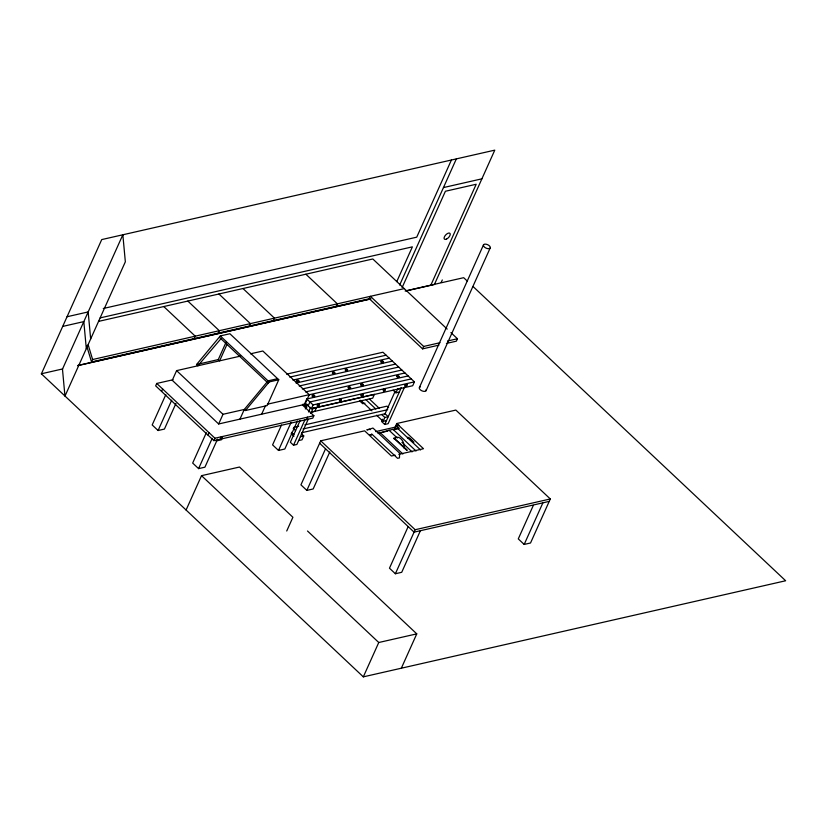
<?xml version="1.0" encoding="UTF-8"?>
<svg xmlns="http://www.w3.org/2000/svg" width="827" height="827" viewBox="0 0 827 827"><rect width="100%" height="100%" fill="white"/><g stroke="black" fill="none" stroke-linecap="round" stroke-linejoin="round"><path stroke-width="1.24" d="M313.888 396.557L312.875 395.968L313.082 396.546M403.752 447.872C405.54 442.569 399.172 433.586 393.941 438.775M317.33 404.775L318.064 404.186M405.364 384.968L406.264 384.555L405.643 384.596M41.35 373.918L101.731 239.582L494.784 150.142L434.402 284.488L406.15 290.918M440.016 342.719L423.662 346.441L370.424 296.324L369.338 298.743L91.528 361.947L92.614 359.528L88.179 344.776M173.019 379.748L156.758 383.449L155.672 385.868L213.873 440.646L312.782 418.142L313.867 415.723L302.403 404.93M161.575 391.419L162.661 389M165.814 394.644L152.189 424.954L158.091 430.516L164.428 429.068L175.955 403.421M240.616 356.065L176.606 370.63L172.264 380.306L218.659 423.972L304.894 404.351L309.236 394.675L262.841 351.01L250.498 353.811M194.149 338.594L195.244 336.175L163.756 306.548M158.091 430.516L171.716 400.196M218.225 333.126L219.31 330.707L187.832 301.069M220.943 338.739L197.891 365.782L196.557 364.521L220.302 335.927L229.885 333.746L278.761 379.758L267.152 405.592L245.433 410.533L244.296 409.458L223.001 414.296L218.659 423.972M196.557 364.521L218.276 359.58L226.071 342.233M226.887 344.652L219.62 360.841L218.276 359.58M249.309 326.045L250.395 323.626L218.917 293.998M206.305 432.759L192.681 463.068L198.583 468.63L204.92 467.183L217.501 439.209M207.97 435.095L209.055 432.676M198.583 468.63L212.208 438.31M213.873 440.646L214.958 438.227L313.867 415.723M186.085 510.021L201.53 475.67L239.53 467.028L292.903 517.268L286.731 531.006M273.386 320.576L274.471 318.157L242.983 288.52M220.209 439.209L221.295 436.79M222.504 437.431L221.46 439.757L216.178 440.956M239.944 419.134L244.296 409.458L268.031 380.865L277.624 378.683M245.433 410.533L269.178 381.94L278.761 379.758M261.663 414.193L265.529 405.592M281.49 425.068L272.59 444.885L278.492 450.446L284.829 449.009L297.4 421.026M336.269 306.259L337.354 303.84L305.876 274.213M278.492 450.446L291.063 422.463M408.135 375.934L306.776 398.996L305.039 402.873L311.334 408.796L412.694 385.733L414.43 381.867L382.942 352.23L286.597 374.155M300.16 420.457L290.37 442.249L293.513 445.215L296.893 444.45L308.233 419.206M305.318 408.983L307.386 404.393M308.182 405.83L309.918 401.963L411.277 378.9M293.513 445.215L304.863 419.982M308.471 411.949L310.528 407.36M306.445 419.589L307.53 417.17M311.334 408.796L313.071 404.93L414.43 381.867M310.818 413.469L313.392 407.732M301.39 433.72L303.747 435.943L302.01 439.809L298.63 440.574M316.576 407.401L314.839 411.267L311.459 412.032M395.099 455.181L391.398 456.018L364.645 430.826L320.721 440.822L300.935 484.849L306.838 490.401L313.175 488.964L329.797 451.976M396.764 281.614L412.384 246.849L100.181 317.888M451.408 160.014L416.736 237.173L103.272 308.502M306.838 490.401L325.538 448.803M399.668 285.015L456.349 158.887M402.098 287.62L445.402 191.254L476.197 184.256L430.774 285.315M371.354 435.178L371.695 434.423L369.824 434.857M441.215 282.379L442.3 279.96M382.622 419.206L381.588 421.501L384.741 424.458L388.121 423.693L404.62 386.984M384.679 414.616L394.996 391.667M376.574 415.216L383.097 421.356L384.834 417.49L388.214 416.715L385.072 413.758L301.855 432.686M393.125 390.179L395.926 392.815L397.663 388.948L401.043 388.173M384.741 424.458L401.24 387.749M369.338 298.743L422.576 348.86L423.662 346.441M394.634 428.2L396.743 423.527L455.863 410.078L550.306 498.97L530.52 542.998L524.184 544.435L518.281 538.884L533.343 505.369M419.403 387.481L483.547 244.771M426.029 390.757L490.163 248.038A3.701 1.892 24.2 0 0 486.08 244.192A3.701 1.892 24.2 0 0 484.322 246.984A3.701 1.892 24.2 0 0 490.163 248.038M407.442 438.062L407.783 437.307L412.218 441.484M407.949 437.948L408.207 437.39M450.911 332.599L457.445 338.75L456.359 341.169L446.404 343.432M408.176 526.582L389.476 568.19L395.378 573.752L401.715 572.305L420.405 530.707M395.378 573.752L415.164 529.725L550.306 498.97M62.697 368.925L41.35 373.783L363.322 676.858L378.766 642.507L416.767 633.864L307.51 531.006M401.333 668.206L416.767 633.864M524.184 544.435L542.884 502.837M339.483 399.958L340.362 399.451L339.504 400.33M361.513 394.841L362.009 395.141L361.844 394.5M367.384 429.916L372.946 428.045L399.648 453.175L399.451 457.9L397.57 458.323L371.716 433.989M382.436 362.66L381.495 362.009L382.177 362.65M443.458 187.574L481.893 178.828M67.049 316.741L88.169 311.934L90.66 338.967M62.697 326.417L83.816 321.61L86.308 348.643M98.558 321.383L372.812 258.975L447.169 329.074M92.614 359.528L404.289 288.613M77.759 365.503L370.651 298.857M405.127 291.011L463.678 277.686L467.431 281.221M77.573 365.679L370.889 298.94M447.49 341.013L457.445 338.75M289.739 377.112L386.095 355.197M422.576 348.86L438.93 345.138M292.892 380.079L389.248 358.153M296.035 383.046L392.391 361.12M299.188 386.002L395.544 364.087M302.331 388.969L398.686 367.043M305.483 391.936L401.839 370.01M267.245 404.238L309.236 394.675M308.636 394.892L404.982 372.977M314.322 407.907L374.445 394.303L372.708 398.169L311.055 412.197M395.926 392.815L399.307 392.05M364.955 403.204L362.702 403.721L359.549 400.754M293.678 427.394L298.661 426.267M304.884 424.851L387.036 406.15L388.607 407.639M303.054 428.944L387.698 409.685M300.377 436.708L303.747 435.943M383.097 421.356L386.478 420.592M366.764 429.823L369.493 429.203L370.155 429.72M395.647 425.946L398.965 425.192M375.561 431.622L397.684 426.587M377.515 432.8L379.8 432.283L402.863 453.992M392.815 429.595L397.518 428.252L420.581 449.96M379.531 432.872L392.959 429.285L416.012 450.994M382.798 432.18L387.677 431.074M393.766 429.689L398.635 428.582M407.163 449.971L393.941 438.01M398.81 454.333L423.496 448.72L396.743 423.527M549.221 501.389L414.079 532.143L319.635 443.241M363.322 676.858L785.65 580.761L473.065 286.524M397.363 376.74L398.366 377.277L397.384 377.215M369.328 398.934L379.221 408.249M396.495 425.75L399.245 428.345M409.344 437.845L413.924 442.166M365.947 399.71L375.84 409.024M381.692 414.523L384.834 417.49M360.717 400.289L371.902 410.823M389 430.195L397.301 438.01M401.912 442.342L412.053 451.893M394.128 438.424L406.936 450.488M306.776 398.996L313.071 404.93M304.315 403.752L306.672 405.974M303.064 404.134L306.796 407.649M220.302 335.927L269.178 381.94M219.61 337.478L268.475 383.48M320.721 440.822L415.164 529.725M293.223 428.417L295.59 430.64M291.486 432.294L293.843 434.516M291.176 433.555L293.967 436.191M176.606 370.63L223.001 414.296M156.758 383.449L214.958 438.227M201.53 475.67L378.766 642.507M348.849 388.297L349.025 387.77L349.79 388.308M297.172 381.619L298.154 381.681M334.005 373.359L333.033 373.411M86.721 345.965L91.528 361.947M426.091 389.734A3.701 1.892 24.2 0 1 421.708 390.726A3.701 1.892 24.2 0 1 420.354 386.891M318.695 404.031A1.23 0.6 -46.7 0 1 318.157 405.116A1.23 0.6 -46.7 0 1 317.113 405.664M340.807 399.048A1.23 0.6 -46.7 0 1 340.517 400.061A1.23 0.6 -46.7 0 1 339.473 400.837M339.39 399.544A1.23 0.6 -46.7 0 1 340.104 398.986M384.731 389.052A1.23 0.6 -46.7 0 1 384.441 390.065A1.23 0.6 -46.7 0 1 383.397 390.84M383.315 389.558A1.23 0.6 -46.7 0 1 383.78 389.135M406.739 384.224A1.23 0.6 -46.7 0 1 405.592 385.764A1.23 0.6 -46.7 0 1 404.941 385.072M362.774 394.045A1.23 0.6 -46.7 0 1 362.154 395.42A1.23 0.6 -46.7 0 1 360.965 395.688M361.027 395.058A1.23 0.6 -46.7 0 1 361.161 394.799M396.64 376.667A1.23 0.631 24.2 0 1 397.901 376.471A1.23 0.631 24.2 0 1 398.934 377.536M381.361 362.608A1.23 0.631 24.2 0 1 381.578 361.523A1.23 0.631 24.2 0 1 383.19 362.722M312.627 396.64A1.23 0.631 24.2 0 1 312.182 396.05M312.172 395.875A1.23 0.631 24.2 0 1 313.309 395.647A1.23 0.631 24.2 0 1 314.467 396.588M296.748 381.712A1.23 0.631 24.2 0 1 296.459 381.309M296.469 380.968A1.23 0.631 24.2 0 1 297.596 380.833A1.23 0.631 24.2 0 1 298.702 381.692M348.26 388.225A1.23 0.631 24.2 0 1 348.705 387.387A1.23 0.631 24.2 0 1 350.307 388.276M332.588 373.484A1.23 0.631 24.2 0 1 332.868 372.574A1.23 0.631 24.2 0 1 334.532 373.39M345.531 370.827A1.23 0.631 24.2 0 1 345.304 370.641M345.355 369.71A1.23 0.631 24.2 0 1 346.627 369.989A1.23 0.631 24.2 0 1 347.299 370.837M361.554 385.806A1.23 0.631 24.2 0 1 361.048 385.465M360.913 384.607A1.23 0.631 24.2 0 1 362.371 384.813A1.23 0.631 24.2 0 1 362.991 385.816M383.366 390.086L384.276 389.465L383.366 390.086M345.593 370.176L346.699 370.723L345.593 370.176M361.337 385L362.443 385.547L361.337 385M122.841 234.775L62.47 369.121L64.961 396.143L125.342 261.808L122.841 234.775M318.333 406.305A1.23 0.6 -46.7 0 0 319.439 404.599A1.23 0.6 -46.7 0 0 317.837 405.354A1.23 0.6 -46.7 0 0 318.333 406.305M340.29 401.302A1.23 0.6 -46.7 0 0 341.396 399.606A1.23 0.6 -46.7 0 0 339.794 400.361A1.23 0.6 -46.7 0 0 340.29 401.302M362.257 396.309A1.23 0.6 -46.7 0 0 363.363 394.603A1.23 0.6 -46.7 0 0 361.75 395.358A1.23 0.6 -46.7 0 0 362.257 396.309M406.181 386.312A1.23 0.6 -46.7 0 0 407.287 384.607A1.23 0.6 -46.7 0 0 405.675 385.361A1.23 0.6 -46.7 0 0 406.181 386.312M384.214 391.316A1.23 0.6 -46.7 0 0 385.32 389.61A1.23 0.6 -46.7 0 0 383.718 390.365A1.23 0.6 -46.7 0 0 384.214 391.316M397.218 376.523A1.23 0.631 24.2 0 0 399.193 376.957A1.23 0.631 24.2 0 0 397.921 375.654A1.23 0.631 24.2 0 0 397.218 376.523M381.474 361.699A1.23 0.631 24.2 0 0 383.449 362.143A1.23 0.631 24.2 0 0 382.198 360.841A1.23 0.631 24.2 0 0 381.474 361.699M312.74 395.719A1.23 0.631 24.2 0 0 314.715 396.185A1.23 0.631 24.2 0 0 313.485 394.882A1.23 0.631 24.2 0 0 312.74 395.719M297.079 380.978A1.23 0.631 24.2 0 0 299.012 381.319A1.23 0.631 24.2 0 0 297.627 380.038A1.23 0.631 24.2 0 0 297.079 380.978M348.591 387.501A1.23 0.631 24.2 0 0 350.586 388.049A1.23 0.631 24.2 0 0 349.459 386.726A1.23 0.631 24.2 0 0 348.591 387.501M332.909 372.76A1.23 0.631 24.2 0 0 334.883 373.184A1.23 0.631 24.2 0 0 333.612 371.892A1.23 0.631 24.2 0 0 332.909 372.76M361.368 384.741A1.23 0.631 24.2 0 0 363.322 385.093A1.23 0.631 24.2 0 0 361.957 383.811A1.23 0.631 24.2 0 0 361.368 384.741M345.624 369.917A1.23 0.631 24.2 0 0 347.578 370.269A1.23 0.631 24.2 0 0 346.213 368.987A1.23 0.631 24.2 0 0 345.624 369.917M446.497 239.096A4.011 1.933 -46.7 0 0 450.095 233.555A4.011 1.933 -46.7 0 0 444.864 236.015A4.011 1.933 -46.7 0 0 446.497 239.096"/></g></svg>
